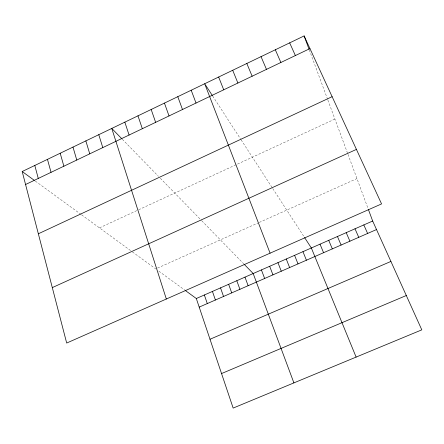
<?xml version="1.0" encoding="UTF-8"?>
<svg xmlns="http://www.w3.org/2000/svg" width="444" height="444" viewBox="0 0 444 444"><rect width="100%" height="100%" fill="white"/><g stroke="black" fill="none" stroke-linecap="round" stroke-linejoin="round"><path stroke-width="0.33" stroke-dasharray="2.22 1.67" d="M99.462 227.872L138.034 210.051M138.628 209.773L334.909 119.064M157.537 268.082L258.092 222.955M259.285 222.422L356.954 178.588M35.309 181.08L81.119 214.491M81.646 214.879L131.89 251.526M132.401 251.898L155.711 268.903M158.841 271.184L184.793 290.11M122.3 139.238L158.397 176.279M160.312 178.244L201.299 220.296M201.765 220.773L243.684 263.786M212.682 96.054L240.753 139.283M241.12 139.843L272.388 187.995M272.738 188.534L304.584 237.562M309.29 49.895L327.65 99.473M327.877 100.083L347.752 153.752M347.979 154.357L368.132 208.769"/><path stroke-width="0.67" d="M22.2 171.517L304.118 35.92L381.563 203.918L66.683 343.046L22.2 171.517L34.244 180.303M25.569 184.515L309.956 48.585M38.35 233.788L332.129 96.687M52.303 287.601L356.432 149.395M185.292 290.476L196.309 298.512L372.671 221.034L368.354 209.379M199.201 307.109L376.518 229.554M210.012 339.249L390.914 261.438M221.545 373.559L406.299 295.521M121.834 138.761L111.771 128.438L166.334 299.017M244.156 264.269L253.18 273.526L293.9 382.889M212.326 95.51L204.684 83.744L270.091 253.174M304.584 237.562L311.344 247.974L356.116 357.093M372.671 221.034L421.8 329.853L233.156 408.08L196.309 298.512M289.671 42.868L295.377 55.55M363.819 224.919L367.621 233.444M355 228.793L358.752 237.324M275.313 49.772L280.886 62.476M346.209 232.656L349.911 241.192M261.028 56.643L266.472 69.364M337.451 236.508L341.103 245.044M328.721 240.343L332.323 248.884M246.825 63.475L252.142 76.218M320.019 244.167L323.576 252.714M232.7 70.269L237.89 83.028M302.958 251.659L306.416 260.217M294.594 255.333L298.007 263.891M218.653 77.028L223.721 89.805M286.258 258.996L289.627 267.56M277.95 262.648L281.274 271.212M269.663 266.289L272.949 274.853M261.411 269.913L264.646 278.488M191.198 90.232L196.02 103.041M304.118 35.92L309.063 49.273M244.977 277.134L248.129 285.708M177.789 96.681L182.49 109.513M236.802 280.725L239.91 289.305M164.441 103.102L169.025 115.945M228.654 284.304L231.713 292.89M220.529 287.873L223.548 296.464M151.171 109.485L155.639 122.344M212.432 291.431L215.407 300.022M204.357 294.977L207.293 303.574M137.967 115.834L142.324 128.71M124.836 122.15L129.076 135.043M98.773 134.687L102.792 147.608M85.847 140.903L89.749 153.835M72.983 147.092L76.779 160.04M60.19 153.247L63.881 166.206M47.458 159.368L51.043 172.339M34.799 165.457L38.273 178.444"/></g></svg>
